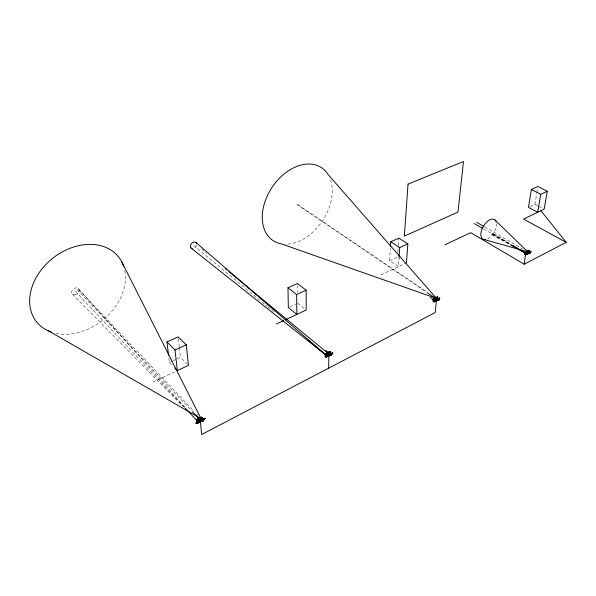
<?xml version="1.0" encoding="UTF-8"?>
<svg xmlns="http://www.w3.org/2000/svg" width="596" height="596" viewBox="0 0 596 596"><rect width="100%" height="100%" fill="white"/><g stroke="black" fill="none" stroke-linecap="round" stroke-linejoin="round"><path stroke-width="0.45" stroke-dasharray="2.98 2.23" d="M399.104 256.675L398.426 266.65L389.59 260.72L390.35 248.092M397.882 252.533L398.299 246.237M398.359 245.343L398.843 238.147M530.09 206.596L534.94 204.316L536.713 193.618M536.862 192.724L537.599 188.269M152.986 382.043L175.656 371.382M380.874 274.898L406.442 262.881M168.877 358.01L169.406 362.48L172.549 361.027M173.339 360.662L176.483 359.209M177.273 358.844L180.417 357.391L187.189 364.156M289.887 306.798L296.1 303.93M389.59 260.72L397.584 257.025L399.797 258.493M534.94 204.316L538.017 205.933M538.784 206.335L543.396 208.764M491.998 234.66L509.662 244.39M491.916 234.288L509.692 244.263M483.699 229.006L509.93 244.144M484.764 226.987L522.536 248.815M492.937 233.796L509.386 243.57M492.847 233.423A0.752 0.402 -58.7 0 1 492.475 234.586A0.752 0.402 -58.7 0 1 491.953 234.116A0.752 0.402 -58.7 0 1 492.847 233.423L509.342 243.384M298.171 204.823L427.265 292.144M296.652 204.272L426.46 292.167M297.657 303.208L305.495 309.436M201.575 249.083L206.603 253.233M193.625 245.366L267.112 306.255M267.82 306.843L270.681 309.212M271.389 309.801L274.242 312.162M72.503 294.275L183.173 406.621M169.406 362.48L173.064 366.227M79.208 290.133L194.05 411.277M196.598 413.967L197.879 415.315M77.115 289.626L191.763 410.882M75.439 291.392L184.767 407.657M78.374 288.524L184.931 407.224M178.383 338.677L179.254 346.701M179.351 347.587L180.417 357.391M297.464 285.313L297.538 292.472M124.758 270.539A52.299 39.776 -38.2 0 1 106.073 317.266A52.299 39.776 -38.2 0 1 56.158 333.447M330.549 179.783A43.791 30.269 -56.2 0 1 321.631 222.099A43.791 30.269 -56.2 0 1 285.32 244.211M196.777 244.963A3.725 2.749 -48.9 0 1 193.901 248.45M496.483 223.396A11.354 6.087 -58.9 0 1 487.446 238.84M75.029 294.893A4.127 3.136 -37.9 0 0 78.888 289.157A4.127 3.136 -37.9 0 0 72.369 290.125A4.127 3.136 -37.9 0 0 75.029 294.893"/><path stroke-width="0.89" d="M328.962 354.814L328.232 354.59C326.839 355.209 329.089 352.564 330.489 353.07M204.525 418.511L204.763 418.817M331.056 354.382L331.063 353.473C333.499 352.571 330.817 355.276 331.056 354.575M326.072 355.44C325.021 352.899 326.556 358.777 325.409 354.113L325.401 356.483C328.195 359.232 325.856 352.869 327.04 354.061L326.154 353.92M325.409 354.113L325.379 356.296L326.496 355.857M326.057 356.043L325.684 355.223L326.295 355.276L325.684 355.223M325.952 356.095L325.945 356.93L326.213 356.669M326.042 356.78L326.049 356.132M326.288 355.924L326.072 354.65M326.444 353.979C324.85 357.272 327.636 357.92 326.571 355.887M326.392 355.961L326.429 353.592L327.249 354.024C326.385 356.363 330.154 354.151 329.119 352.981C328.731 352.981 327.584 353.659 328.888 352.877L329.156 353.048M325.893 356.848C325.215 356.222 327.301 357.905 326.601 353.57L325.431 354.166L325.967 354.613M326.772 354.709L326.712 352.869L328.709 351.931L329.007 354.18M326.578 357.004L326.727 353.92L325.498 354.188M327.234 354.963L327.107 353.905L327.122 355.171L326.586 354.724M327.286 353.912C328.597 354.188 327.338 351.416 327.942 353.316C325.781 354.68 328.262 355.38 329.335 354.218M327.234 353.719L327.36 354.896M328.158 353.242L327.249 354.024M330.773 353.771L329.528 354.642L329.506 352.191L330.288 351.789L329.32 352.035C328.187 353.689 333.574 356.483 330.221 354.389M332.024 354.329L331.845 353.07M327.837 354.262L328.843 355.35C327.845 355.916 329.014 355.998 327.904 355.283C326.504 356.252 327.249 355.104 326.288 355.44M326.705 354.397C327.279 354.627 326.303 354.359 326.712 352.869M327.025 355.223L327.033 354.158M326.958 353.733L327.115 352.735L327.338 353.562L327.994 353.234L327.77 352.4M330.102 351.633L330.08 352.735L331.16 353.637L330.221 354.039L330.169 355.261L327.279 356.646L328.381 355.797M327.271 353.137L327.495 352.541M330.169 355.089L327.413 356.371L326.779 355.454M327.681 354.136L327.703 355.67L328.344 356.199M327.897 355.566L327.927 354.009M328.143 355.596L332.672 352.787M328.083 354.136L328.091 354.657M328.187 356.073L328.15 355.484L324.991 356.78M328.277 354.732L329.372 354.434M332.955 352.877L331.234 353.711L329.543 352.348L329.849 353.525C329.61 355.007 328.098 353.115 330.415 352.959L329.96 352.69L329.141 353.488L330.273 352.892L330.288 351.789M329.32 352.787L329.424 352.303M328.038 354.687L327.1 354.814M328.664 368.164L328.858 355.119M328.932 352.854L328.918 354.009L328.761 353.19L327.942 353.316M329.014 352.936L329.014 354.091L329.648 354.017M329.35 355.514L329.156 355.611M329.193 355.551L328.709 354.985L329.35 355.685M329.372 354.508L329.581 353.51L329.923 353.853M329.774 352.556L330.042 354.337M329.96 355.372L330.028 353.95L330.966 353.465M330.124 354.143L330.08 353.011L331.331 354.031M330.758 354.672L330.37 354.873L330.415 354.099L329.73 354.344L329.372 353.83M329.148 353.152L331.324 354.225L330.84 353.383L330.832 353.763M329.201 353.86L329.588 354.121M329.618 353.294L329.893 354.113M331.324 355.298L329.968 354.017L329.573 354.218M331.518 355.201L329.491 353.1M328.687 353.48L328.426 353.868M331.242 354.732L331.063 353.473M433.56 300.049L433.128 300.16L434.179 298.589L434.998 298.916L434.41 301.889L434.849 298.998L435.944 298.38L435.639 297.523L435.78 298.522L436.965 297.516L436.6 297.687M525.486 254.656C525.054 254.738 525.627 254.03 525.895 254.738L526.253 254.261L525.329 253.717M530.574 251.788L530.559 251.959M530.708 251.616L530.574 251.929M201.828 420.903L198.557 422.43L198.289 419.83L197.619 419.316L198.23 422.84L197.842 423.19L197.328 420.038L198.177 419.889L197.328 419.562M198.416 422.288C196.881 425.067 198.453 417.826 197.067 420.56L197.082 421.253M197.634 419.897L197.455 419.42M197.812 422.892L196.956 422.586L197.537 422.288L198.058 422.862M198.751 420.485L200.807 419.763L200.48 418.444L203.139 421.111L201.873 420.143C205.955 419.517 201.806 421.849 202.431 419.487M195.749 422.959L195.965 423.197C199.66 421.305 201.381 420.456 202.804 418.899C203.564 419.256 199.369 417.021 201.843 421.081L200.852 421.588L199.623 420.269L199.161 420.955L199.854 420.262M199.25 420.456L199.407 420.135M199.675 420.217C198.051 421.953 200.062 418.228 202.26 418.645M200.174 418.407L200.226 417.945L200.249 418.37M200.435 419.293L200.018 419.167M525.136 253.628C524.204 253.911 525.784 251.028 525.516 252.331L526.365 251.773M524.89 252.726L525.642 253.322L525.836 252.518M525.031 253.3L525.158 252.771M525.188 252.756L525.262 252.294L525.046 252.905M198.744 420.836L198.58 419.621L201.157 418.452M525.866 252.048L527.393 251.668C526.648 250.499 527.385 251.892 527.929 251.825L527.646 251.594M527.788 251.683L526.074 252.22L527.996 251.445M390.462 246.282L390.738 241.775L398.843 238.147L407.843 243.906L406.442 262.881M196.956 420.94C195.935 421.715 197.067 419.644 196.874 420.806M528.63 251.318L528.227 251.519L529.829 252.652L530.708 252.421L530.671 251.288L530.507 252.309L526.886 254.105C527.117 253.076 525.128 254.969 525.717 254.507M526.328 251.937L526.447 251.348M525.769 252.555L525.143 252.205L526.693 251.519M526.216 251.758L526.499 252.168M526.782 252.197L526.894 253.002M527.356 252.16L527.557 250.484L527.087 252.235M527.497 251.266L527.445 251.005M528.198 251.065L528.287 251.058M399.104 256.675L399.722 247.601L390.738 241.775M197.03 420.798L196.382 419.942L196.62 422.415L197.239 422.892M329.268 353.95L329.439 353.808M435.087 299.073L435.371 299.855L436.615 298.976M435.438 299.252C435.333 300.228 436.227 301.129 436.458 300.205M437.688 299.334C441.115 302.694 436.406 295.966 436.473 298.402L281.185 243.816A43.791 30.269 -56.2 0 1 272.238 187.092A43.791 30.269 -56.2 0 1 328.038 174.442L436.309 298.194L436.913 298.216M437.732 299.006C438.805 300.905 440.668 297.382 438.701 298.373L438.485 299.319L436.853 298.41M439.557 298.164L438.894 298.499L438.79 299.565M434.775 301.032C432.502 302.045 435.177 300.198 435.274 301.069L439.259 299.095L439.364 298.03M434.231 300.749L433.24 301.271L433.411 299.006L434.439 298.544L434.26 301.837L433.56 301.39M433.962 300.801L433.59 300.66L434.007 299.982M433.873 300.846L433.791 301.65L434.67 301.114M433.948 300.891L434.149 301.524M433.791 299.348L434.313 299.944M436.101 300.578L434.171 299.617L434.439 298.544M434.104 301.68L434.372 300.689L433.411 299.006L433.24 301.271M434.998 298.916L434.357 299.058L434.41 300.324L434.737 300.153M435.929 298.544L436.19 297.061L434.558 297.888L434.126 299.453M436.846 299.095L434.812 299.758L434.901 298.857L436.428 298.358L436.361 299.028M435.043 298.954L435.05 299.922M437.3 297.881C439.23 298.06 434.126 300.905 435.11 298.82M435.184 299.624L435.251 298.961M435.594 298.387L435.371 297.546L435.736 298.484L435.02 298.678M437.389 298.38L436.786 298.216L436.898 297.151L437.553 296.815L436.816 299.423L438.231 298.752M434.439 301.412L434.931 297.665M434.789 300.183L435.587 300.406M434.626 298.335L434.998 298.596L435.825 297.65M435.259 299.378L436.22 298.931L436.287 298.261M433.873 300.511L435.184 301.308L435.944 300.555M435.49 299.036L435.415 300.488L436.078 300.935L436.928 300.503L435.944 300.034M435.534 300.265L435.713 299.185L435.043 299.527M436.242 300.853L435.862 300.295L437.844 299.281M435.929 300.123C436.92 299.557 435.266 299.721 436.116 299.855M435.892 300.95L435.937 300.466M436.108 299.944L435.818 299.699M436.078 300.935L435.184 301.308M436.458 299.989L435.207 312.542L201.657 434.477L200.338 420.955M436.451 299.773L436.227 299.423L437.486 299.17L436.987 299.229L437.27 297.829L436.808 299.497M436.779 298.842C436.652 300.354 436.272 296.599 434.946 297.344M436.585 297.881L435.78 298.522M436.942 300.339L436.741 300.771L436.779 300.228L439.475 299.043M437.449 297.873L437.553 296.815M437.27 300.324L437.553 298.492M437.755 296.95L437.702 298.104L436.332 299.192M437.382 300.108L437.092 300.414L437.717 298.998L438.529 298.603L437.576 298.901M437.881 299.11L437.986 299.505M438.142 299.617L438.231 298.559L439.125 299.162M438.306 299.535L438.395 298.671M438.47 299.505L438.619 298.969M438.596 299.43L438.485 298.782M438.894 299.058L438.373 299.065M528.123 251.169L527.549 252.92L527.974 252.473M435.445 299.639L436.741 300.771M200.688 418.332L201.157 417.781M326.697 353.733L326.794 353.353M326.794 353.681L326.899 353.301M326.973 354.605L327.025 354.315M201.247 421.275L201.411 421.141M328.396 352.556L328.701 352.519M328.709 351.931L328.381 353.845M328.612 353.421L328.366 353.808M329.759 352.936L329.871 352.378M200.606 420.553L200.591 420.448M325.274 354.642L325.9 354.255L325.356 354.531M325.55 354.873L325.431 354.382M325.9 355.507L325.431 354.739M526.924 252.548L528.175 253.702L526.924 253.613L526.603 252.309M529.941 252.6L530.671 251.288M547.262 191.256L537.89 186.488L531.364 189.476L528.473 207.363L537.696 212.273L540.728 194.296L547.262 191.256L544.163 209.174L523.564 219.06L566.2 242.349L524.219 264.199L470.669 232.686L444.862 244.814M530.142 252.711L530.872 251.4M528.339 253.471C527.803 254.701 525.523 252.019 527.534 252.235C528.786 252.361 526.365 253.501 526.506 252.063M527.073 251.676L526.938 250.968L527.214 251.765M525.784 253.799L525.255 253.754L525.352 253.158L525.836 253.501M525.255 253.754L525.597 253.032M525.411 254.693L525.538 253.918M526.387 251.043L525.873 254.946L526.678 252.048M524.219 264.199L525.724 253.203M526.059 253.419L527.11 253.278L526 253.777L525.538 253.419M527.304 250.983L526.469 251.899L526.789 250.931M526.112 254.686L526.633 252.063M526.685 252.704L528.652 251.713M525.501 253.635L526.834 254.306L527.87 253.352L524.882 254.693M527.065 252.689L527.065 253.546L527.795 253.196M526.275 253.367L527.08 254.023L525.895 253.33M527.214 252.771L528.317 253.628M527.341 253.531L528.287 252.89L528.51 251.251M527.78 253.002L527.773 251.318M527.594 252.756L526.804 253.062M527.818 251.296L527.877 252.577M528.198 251.721L528.846 250.245L528.116 251.549L529.516 252.011M527.587 254L526.834 254.306M528.145 253.881L530.12 252.168L528.816 251.423L527.929 251.825M528.875 251.37L528.265 252.51L528.533 251.564L530.12 252.168M527.959 251.691L528.682 251.259L528.846 250.245M529.047 250.357L528.689 252.294M528.645 253.345L529.092 252.227M529.322 252.093L529.211 252.749M529.375 252.838L529.486 252.19L528.399 252.711M528.987 252.562L530.306 252.98L529.039 252.242M436.563 299.021L436.205 299.08M434.745 298.536L434.871 299.073L434.477 298.723M433.65 300.034L434.216 300.079L433.173 299.55L433.873 299.259M433.419 300.362L433.948 299.952M433.605 299.676L434.044 299.527M433.694 299.348L434.663 298.648M439.394 298.298L439.364 298.492M439.625 298.626L439.468 298.231M526.186 254.291L525.709 254.589M526.328 252.957L527.907 252.615M525.352 252.488L525.046 252.86L510.504 244.718M196.471 422.735C196.382 422.594 198.714 422.37 197.939 421.975M195.98 423.085C195.428 423.428 197.172 422.966 196.442 422.788M525.732 254.417L526.171 254.224M198.058 419.323L198.155 419.495M198.818 420.001L198.49 419.457L199.213 420.731M200.837 421.409L200.636 421.908L199.22 420.061M201.91 418.273L201.82 417.759M196.576 420.821L197.373 421.208M325.282 355.112L325.803 354.65M433.292 299.654L434.275 298.566M526.223 251.229L526.685 251.207M526.03 251.989L526.059 252.317M200.524 420.314L201.232 420.351M436.22 298.931L436.793 299.065M199.466 420.605L199.399 420.016M326.109 354.627L326.511 353.942M327.487 352.772L327.085 352.981L327.293 352.534M327.308 354.829L327.867 354.665M196.568 420.158L196.829 420.433M325.319 354.456L325.982 354.277M326.213 354.695L326.094 355.335M197.254 419.45L196.71 420.187L197.887 419.584M197.716 419.748L196.628 420.739M198.125 421.983L197.283 422.765M326.191 353.681L325.759 354.307L326.906 353.771M326.325 356.699L326.705 356.125L325.23 356.833M327.599 354.844L327.956 354.613L329.148 355.976M200.241 419.137L198.96 419.957M433.232 299.825L433.575 300.406M433.352 299.207L433.91 299.684M434.514 298.916L434.082 298.685M326.668 354.225L327.375 353.83M325.58 356.587L327.01 356.289L326.087 356.766M196.762 420.418L196.904 419.837M436.674 297.546L437.129 297.605M325.401 353.726L327.502 352.631M328.53 353.577L326.712 354.657M433.426 299.14L433.903 299.326M326.042 354.844L325.669 354.94M528.034 250.961L529.099 251.497L528.682 251.259M197.656 420.143L198.125 420.016L198.394 422.199L197.716 422.616M525.553 254.172L526.357 253.695L526.462 254.082M434.246 301.777L434.38 300.973L434.7 301.189M326.519 357.026L326.377 356.646M200.614 419.405L200.725 419.815M325.617 355.343L325.543 355.305M200.636 417.349L199.034 418.168C200.174 420.858 198.349 416.909 198.796 418.534M197.574 422.594L196.956 422.586M435.862 300.295L433.21 301.427M331.83 354.173L330.959 354.575L330.974 353.674L330.117 352.974M200.681 418.891C202.506 419.815 202.528 415.919 200.83 417.58L200.934 418.727L203.139 421.111M436.868 298.231L437.665 297.821M528.421 251.847L529.352 251.922L528.339 251.482M529.039 252.078L528.719 253.248M527.482 253.151L528.265 252.779M201.679 417.975L202.856 419.271L201.724 419.852L202.573 420.456M200.927 419.01L201.001 417.766L201.947 417.289M201.925 419.793L201.761 418.601L202.945 420.031L201.783 418.802L201.128 419.219L201.098 420.299L200.979 419.07L201.925 418.586L203.333 420.068M329.543 353.547L330.08 353.204M197.455 421.342L198.349 422.773L199.489 421.953M201.455 420.031L201.709 418.906M329.737 353.644L330.132 353.443M197.127 422.951L197.142 421.178L198.349 422.773M197.596 421.499C200.234 422.326 196.896 422.743 197.619 419.316M200.494 420.173C199.883 421.037 198.557 419.465 200.874 421.789M197.038 422.087L197.187 421.61M197.946 421.603C199.727 421.148 201.411 421.588 198.542 422.236M202.387 420.553L202.461 419.308L203.407 418.824L203.698 420.158M326.779 355.648L327.904 355.283M434.156 300.704L433.21 301.107L434.171 301.8M524.815 254.216L525.419 254.015L524.912 254.276M197.574 421.916L197.239 422.795M199.109 421L198.155 421.7L197.894 418.541C201.12 414.935 201.597 420.582 198.61 420.694M326.891 355.723L325.379 356.296M434.372 300.689L435.445 300.213L435.84 300.578M198.088 421.752L199.287 421.454M199.191 420.843L199.757 421.014L199.496 419.651L199.757 421.014M199.876 420.925L201.225 420.269M202.752 420.642L202.64 419.487L205.248 418.288M326.884 355.939C326.906 356.825 327.197 355.253 325.841 356.661M328.15 354.188L327.681 354.471L328.359 355.127L329.528 354.56M436.287 299.892L436.972 299.535M437.866 299.065C436.317 296.599 440.682 300.533 437.568 298.305M199.273 421.357L198.11 421.953L198.557 422.43M326.936 355.968L327.904 355.477M433.441 301.449L434.283 301.397M434.775 300.734L435.594 300.317M439.595 298.395L439.93 298.082M525.165 254.47L525.866 254.105M526.38 253.814L527.08 253.456M203.623 419.279L205.262 418.437L205.002 418.161M530.872 251.624L527.795 252.913M196.598 423.085L198.014 422.408M203.31 419.867L202.476 420.277L202.931 419.83M439.475 298.618L438.671 299.348M201.902 420.508L202.379 420.269C202.61 418.779 200.919 420.418 202.878 421.029M330.601 354.546L330.37 354.873M200.71 421.432L203.676 419.957M328.225 355.842L329.148 355.782M329.193 355.38L332.032 354.143M435.922 300.63L436.436 300.369M438.47 299.304L439.274 298.909M529.807 252.488L530.537 252.13L528.794 251.251L530.425 252.19M530.172 252.533L530.738 252.242M199.883 422.087L199.019 421.283L199.645 422.214L200.852 421.588M528.905 253.322L528.585 253.442M527.624 250.521L526.164 251.192L526.566 251.311M196.501 419.457L198.751 418.057M433.322 298.7L436.22 297.218M524.994 251.952L527.467 250.685M199.489 418.146L199.556 418.802L198.773 419.204L199.273 417.915M327.353 352.929L328.128 352.586L328.299 353.361M196.382 420.016L197.79 419.293L198.028 421.7M197.716 419.405L196.471 420.038L196.62 422.415M434.789 298.477L435.311 298.156M434.998 298.596L435.549 298.32M525.516 252.331L526.216 251.974M198.49 419.457L199.422 418.936C199.392 416.693 199.355 420.269 200.48 418.444M200.658 418.422L201.038 418.161M197.067 420.56L197.097 421.35M199.422 418.936L200.353 418.779L200.554 419.636M201.992 418.109L202.253 418.481M327.502 354.017L330.072 352.78M198.796 419.778L200.48 418.921M197.909 420.5L198.408 421.029M433.411 300.131L433.903 300.198M436.622 298.499L437.576 298.112M527.266 252.153L526.529 252.749L528.287 253.807M197.492 421.052L196.598 421.186M326.399 355.127L325.394 355.209M525.545 253.337L525.083 253.605M528.987 251.557L527.594 251.966M526.976 252.816L527.371 253.062M528.428 251.288L527.989 250.909M330.184 353.868L329.7 353.473M174.896 368.097L177.34 370.593L188.418 365.385L186.295 344.801L178.182 336.896L166.962 341.918L168.556 355.328M276.306 324.06L283.703 320.588M285.342 319.814L306.21 310.002L306.128 290.222L297.441 283.525L287.972 287.764L288.33 307.521L296.845 314.405L296.622 294.558L287.972 287.764M166.962 341.918L175.008 349.941L186.295 344.801M296.622 294.558L306.128 290.222M399.722 247.601L407.843 243.906M325.558 354.739L191.011 248.003M525.002 252.875L513.298 245.895M526.521 253.121L526.626 251.922M527.572 252.428L527.713 251.46M200.36 420.336L199.883 421.022M196.702 421.201L196.605 420.53M329.327 353.063L329.759 353.123M325.729 355.067L325.274 355.276M483.743 239.443L527.683 251.78L495.09 220.043M434.32 298.536L434.916 298.961M525.143 252.205L524.852 254.365L525.665 254.857M197.179 419.86L197.06 420.24M531.364 189.476L540.728 194.296M204.704 418.913L203.214 419.688L203.586 420.083L203.549 419.688M199.772 420.314L200.1 420.702M528.376 251.601L528.19 252.913M529.017 252.391L530.276 253.158M527.251 251.587L527.788 251.937M526.916 253.36L527.736 253.926M527.177 252.793L528.175 253.375M525.322 252.637L525.471 252.987M474.192 223.515L482.909 228.551M511.524 245.068L525.717 253.285M47.784 330.43L201.068 418.683L121.994 262.322M476.725 222.345L483.959 226.525M437.702 298.827L437.196 298.253L438.485 299.125M437.531 297.888L439.453 299.229M437.486 298.976L438.842 299.922M437.851 299.252L438.991 300.019M427.228 292.681L435.065 297.985M435.482 299.535L436.764 300.391M436.764 300.585L435.4 299.661M434.655 300.25L435.452 300.995L434.193 300.235M430.178 297.441L433.732 299.84M433.739 299.989L434.186 300.391M331.316 353.555L330.273 352.698L329.148 353.435M330.132 353.249L330.616 353.644M325.781 350.433L328.24 352.452M328.538 356.095L327.949 355.581M327.703 352.564L328.053 353.488M225.281 268.632L226.718 269.817M228.871 271.597L327.286 352.765M328.359 355.127L328.836 355.521M327.904 355.395L328.187 355.782M308.49 340.54L325.841 354.978M326.019 355.276L327.413 356.371M325.788 355.164L326.295 355.693M326.496 355.924L327.279 356.646M196.27 242.751L325.453 354.598M201.314 419.122L201.843 421.081M201.85 418.332L202.826 419.353L202.804 418.899M200.83 417.58L201.128 418.258M199.794 417.334L202.454 420.076M199.131 421.201L199.481 421.394M201.381 419.301L201.306 419.882M192.404 411.56L198.677 418.69M198.706 418.541L198.557 418.973M200.688 421.253L200.256 420.955M197.894 418.541L198.11 420.21M199.526 421.134L199.302 420.217L199.377 420.977M200.621 421.707L199.384 420.403M199.265 421.275L199.578 421.677M185.401 408.334L197.105 420.769M540.937 210.716L566.2 242.349M196.829 421.312L196.784 421.819M175.008 349.941L177.34 370.593M200.599 421.528L200.636 421.908M199.72 421.752L199.496 422.057M201.768 417.103L201.932 418.958M201.858 419.055L202.051 420.664M51.174 332.061A52.299 39.776 -38.2 0 1 49.274 261.204A52.299 39.776 -38.2 0 1 123.64 266.3M192.27 248.666A3.725 2.749 -48.9 0 1 191.45 243.66A3.725 2.749 -48.9 0 1 196.635 243.362M485.487 239.48A11.354 6.087 -58.9 0 1 483.304 226.45A11.354 6.087 -58.9 0 1 496.043 221.451M408.029 184.119L404.349 236.105L457.959 212.094L463.487 161.523L408.029 184.119M434.879 298.03L435.266 297.836L434.901 297.97"/></g></svg>
